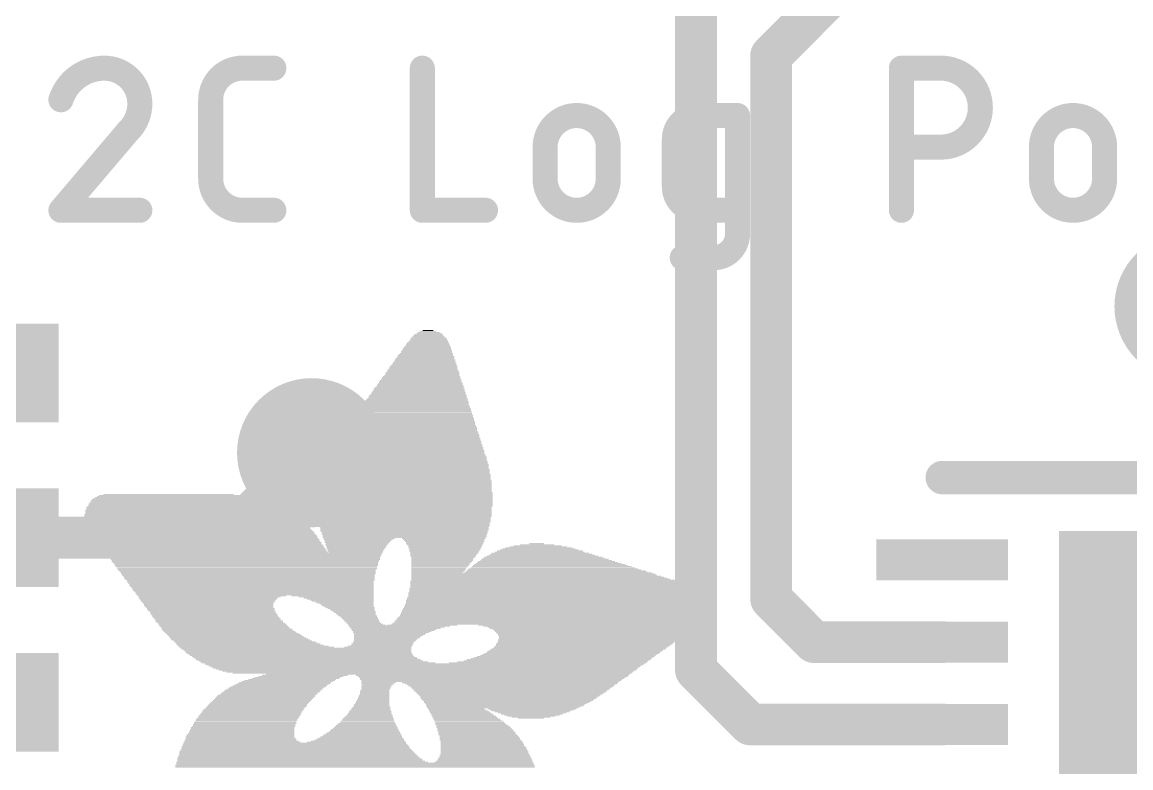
# Model space of a CAD drawing. Extents: x -3.4 to 28.1, y -0.1 to 17.9.
# Drawn here: x 5.61 to 12.35, y 7.99 to 12.52 of the extents above; entities that cross this region are included whole.
import ezdxf

# ---------------------------------------------------------------- set-up
doc = ezdxf.new("R2010")
doc.units = 0
for name, color, linetype in [('1', 12, 'CONTINUOUS'), ('18', 110, 'CONTINUOUS'), ('21', 40, 'CONTINUOUS')]:
    doc.layers.add(name, color=color, linetype=linetype)

# ---------------------------------------------------------------- blocks, each defined once
blk = doc.blocks.new('RECT')
blk.add_solid([(-0.5, -0.5), (0.5, -0.5), (-0.5, 0.5), (0.5, 0.5)])
blk = doc.blocks.new('ROUNDV')
at = {"const_width": 0.5}
blk.add_lwpolyline([(0, -0.25, 1), (0, 0.25, 1), (0, -0.25)], format="xyb", dxfattribs=at)

msp = doc.modelspace()

# ---------------------------------------------------------------- linework, layer by layer
at = {"layer": '1', "const_width": 0.254}
for points in [[(10.16, 12.319), (11.43, 13.589)], [(9.7028, 8.5852), (9.7028, 13.0048)], [(10.16, 9.017), (10.16, 12.319)], [(6.85, 9.39), (7.366, 9.906)], [(5.054, 9.39), (6.85, 9.39)], [(10.422, 8.755), (10.16, 9.017)], [(11.2, 8.755), (10.422, 8.755)], [(10.033, 8.255), (9.7028, 8.5852)], [(11.2, 8.255), (10.033, 8.255)]]:
    msp.add_lwpolyline(points, dxfattribs=at)
at = {"layer": '1', "const_width": 0.127}
for points in [[(10.2235, 12.319, 1), (10.0965, 12.319)], [(10.1151, 12.3639, 1), (10.2049, 12.2741)], [(7.4109, 9.8611, 1), (7.3211, 9.9509)], [(6.85, 9.3265, 1), (6.85, 9.4535)], [(6.8051, 9.4349, 1), (6.8949, 9.3451)], [(10.2049, 9.0619, 1), (10.1151, 8.9721)], [(10.0965, 9.017, 1), (10.2235, 9.017)], [(10.422, 8.8185, 1), (10.422, 8.6915)], [(10.3771, 8.7101, 1), (10.4669, 8.7999)], [(11.2, 8.6915, 1), (11.2, 8.8185)], [(9.7477, 8.6301, 1), (9.6579, 8.5403)], [(9.6393, 8.5852, 1), (9.7663, 8.5852)], [(10.033, 8.3185, 1), (10.033, 8.1915)], [(9.9881, 8.2101, 1), (10.0779, 8.2999)], [(11.2, 8.1915, 1), (11.2, 8.3185)]]:
    msp.add_lwpolyline(points, format="xyb", dxfattribs=at)
at = {"layer": '21'}
for points, const_width in [([(6.106, 12.2428, 0.3252), (5.8422, 12.0509)], 0.1524), ([(6.3219, 12.0269, 0.4142), (6.106, 12.2428)], 0.1524), ([(6.106, 12.2809, 1), (6.106, 12.2047)], 0.0762), ([(6.106, 12.2047, 1), (6.106, 12.2809)], 0.0762), ([(6.9447, 12.2428, 0.4142), (6.7527, 12.0509)], 0.1524), ([(6.9447, 12.2809, 1), (6.9447, 12.2047)], 0.0762), ([(6.9447, 12.2047, 1), (6.9447, 12.2809)], 0.0762), ([(7.1366, 12.2047, 1), (7.1366, 12.2809)], 0.0762), ([(8.0774, 12.2428, 1), (8.0012, 12.2428)], 0.0762), ([(10.9899, 12.2428, 1), (10.9137, 12.2428)], 0.0762), ([(10.9518, 12.2809, 1), (10.9518, 12.2047)], 0.0762), ([(11.1917, 11.763, 1), (11.1917, 12.2428)], 0.1524), ([(11.1917, 12.2809, 1), (11.1917, 12.2047)], 0.0762), ([(11.1917, 12.2047, 1), (11.1917, 12.2809)], 0.0762), ([(5.8059, 12.0626, 1), (5.8784, 12.0391)], 0.0762), ([(6.25, 11.859, 0.2053), (6.3219, 12.0269)], 0.1524), ([(6.36, 12.0269, 1), (6.2838, 12.0269)], 0.0762), ([(6.2838, 12.0269, 1), (6.36, 12.0269)], 0.0762), ([(6.7908, 12.0509, 1), (6.7146, 12.0509)], 0.0762), ([(6.7146, 12.0509, 1), (6.7908, 12.0509)], 0.0762), ([(9.1695, 11.763, 1), (8.7857, 11.763)], 0.1524), ([(9.7154, 11.9549, 0.4142), (9.5714, 11.811)], 0.1524), ([(9.7154, 11.993, 1), (9.7154, 11.9168)], 0.0762), ([(9.7154, 11.9168, 1), (9.7154, 11.993)], 0.0762), ([(9.9934, 11.9549, 1), (9.9172, 11.9549)], 0.0762), ([(9.9553, 11.9168, 1), (9.9553, 11.993)], 0.0762), ([(12.1871, 11.763, 1), (11.8032, 11.763)], 0.1524), ([(6.279, 11.8343, 1), (6.2209, 11.8837)], 0.0762), ([(6.2237, 11.8866, 1), (6.2763, 11.8314)], 0.0762), ([(9.6095, 11.811, 1), (9.5333, 11.811)], 0.0762), ([(8.8238, 11.763, 1), (8.7476, 11.763)], 0.0762), ([(8.7476, 11.763, 1), (8.8238, 11.763)], 0.0762), ([(9.1314, 11.763, 1), (9.2076, 11.763)], 0.0762), ([(9.2077, 11.763, 1), (9.1315, 11.763)], 0.0762), ([(9.5333, 11.811, 1), (9.6095, 11.811)], 0.0762), ([(10.9518, 11.8011, 1), (10.9518, 11.7249)], 0.0762), ([(11.1917, 11.8011, 1), (11.1917, 11.7249)], 0.0762), ([(11.1917, 11.7249, 1), (11.1917, 11.8011)], 0.0762), ([(11.8413, 11.763, 1), (11.7651, 11.763)], 0.0762), ([(11.7651, 11.763, 1), (11.8413, 11.763)], 0.0762), ([(12.2252, 11.763, 1), (12.149, 11.763)], 0.0762), ([(12.149, 11.763, 1), (12.2252, 11.763)], 0.0762), ([(6.7527, 11.5711, 0.4142), (6.9447, 11.3792)], 0.1524), ([(6.7908, 11.5711, 1), (6.7146, 11.5711)], 0.0762), ([(6.7146, 11.5711, 1), (6.7908, 11.5711)], 0.0762), ([(8.7857, 11.5711, 1), (9.1696, 11.5711)], 0.1524), ([(8.8238, 11.5711, 1), (8.7476, 11.5711)], 0.0762), ([(8.7476, 11.5711, 1), (8.8238, 11.5711)], 0.0762), ([(9.2077, 11.5711, 1), (9.1315, 11.5711)], 0.0762), ([(9.1315, 11.5711, 1), (9.2077, 11.5711)], 0.0762), ([(9.5714, 11.5231, 0.4142), (9.7154, 11.3792)], 0.1524), ([(9.6095, 11.5231, 1), (9.5333, 11.5231)], 0.0762), ([(11.8032, 11.5711, 1), (12.1871, 11.5711)], 0.1524), ([(11.8413, 11.5711, 1), (11.7651, 11.5711)], 0.0762), ([(11.7651, 11.5711, 1), (11.8413, 11.5711)], 0.0762), ([(12.2252, 11.5711, 1), (12.149, 11.5711)], 0.0762), ([(12.149, 11.5711, 1), (12.2252, 11.5711)], 0.0762), ([(9.5333, 11.5231, 1), (9.6095, 11.5231)], 0.0762), ([(5.8131, 11.4039, 1), (5.8712, 11.3545)], 0.0762), ([(5.8422, 11.4173, 1), (5.8422, 11.3411)], 0.0762), ([(6.3219, 11.3411, 1), (6.3219, 11.4173)], 0.0762), ([(6.9447, 11.4173, 1), (6.9447, 11.3411)], 0.0762), ([(6.9447, 11.3411, 1), (6.9447, 11.4173)], 0.0762), ([(7.1366, 11.3411, 1), (7.1366, 11.4173)], 0.0762), ([(8.0393, 11.4173, 1), (8.0393, 11.3411)], 0.0762), ([(8.0012, 11.3792, 1), (8.0774, 11.3792)], 0.0762), ([(8.4231, 11.3411, 1), (8.4231, 11.4173)], 0.0762), ([(9.7154, 11.4173, 1), (9.7154, 11.3411)], 0.0762), ([(9.7154, 11.3411, 1), (9.7154, 11.4173)], 0.0762), ([(9.9553, 11.3411, 1), (9.9553, 11.4173)], 0.0762), ([(10.9137, 11.3792, 1), (10.9899, 11.3792)], 0.0762), ([(9.8113, 11.0913, 0.4142), (9.9553, 11.2353)], 0.1524), ([(9.9934, 11.2353, 1), (9.9172, 11.2353)], 0.0762), ([(9.9172, 11.2353, 1), (9.9934, 11.2353)], 0.0762), ([(9.6194, 11.1294, 1), (9.6194, 11.0532)], 0.0762), ([(9.8113, 11.1294, 1), (9.8113, 11.0532)], 0.0762), ([(9.8113, 11.0532, 1), (9.8113, 11.1294)], 0.0762), ([(11.2, 9.8058, 1), (11.2, 9.7042)], 0.1016)]:
    msp.add_lwpolyline(points, format="xyb", dxfattribs=dict(at, const_width=const_width))
for points, const_width in [([(6.9447, 12.2428), (7.1366, 12.2428)], 0.1524), ([(8.0393, 12.2428), (8.0393, 11.3792)], 0.1524), ([(10.9518, 11.3792), (10.9518, 12.2428)], 0.1524), ([(10.9518, 12.2428), (11.1917, 12.2428)], 0.1524), ([(6.7527, 11.5711), (6.7527, 12.0509)], 0.1524), ([(9.7154, 11.9549), (9.9553, 11.9549)], 0.1524), ([(9.9553, 11.9549), (9.9553, 11.2353)], 0.1524), ([(6.25, 11.859), (5.8422, 11.3792)], 0.1524), ([(9.5714, 11.5231), (9.5714, 11.811)], 0.1524), ([(8.7857, 11.5711), (8.7857, 11.763)], 0.1524), ([(9.1696, 11.763), (9.1696, 11.5711)], 0.1524), ([(11.1917, 11.763), (10.9518, 11.763)], 0.1524), ([(11.8032, 11.5711), (11.8032, 11.763)], 0.1524), ([(12.1871, 11.763), (12.1871, 11.5711)], 0.1524), ([(5.8422, 11.3792), (6.3219, 11.3792)], 0.1524), ([(7.1366, 11.3792), (6.9447, 11.3792)], 0.1524), ([(8.0393, 11.3792), (8.4231, 11.3792)], 0.1524), ([(9.9553, 11.3792), (9.7154, 11.3792)], 0.1524), ([(9.8113, 11.0913), (9.6194, 11.0913)], 0.1524), ([(11.2, 9.755), (14.2, 9.755)], 0.2032)]:
    msp.add_lwpolyline(points, dxfattribs=dict(at, const_width=const_width))

# ---------------------------------------------------------------- block references
at = {"layer": '1', "xscale": 1.55, "yscale": 0.6}
for p in [(5.054, 10.39), (5.054, 9.39), (5.054, 8.39)]:
    msp.add_blockref('RECT', p, dxfattribs=at)
at = {"layer": '1', "rotation": 90}
for p, xscale, yscale in [((11.2, 9.255), 0.25, 0.8), ((12.7, 8.255), 2.35, 1.58), ((11.2, 8.755), 0.25, 0.8), ((11.2, 8.255), 0.25, 0.8)]:
    msp.add_blockref('RECT', p, dxfattribs=dict(at, xscale=xscale, yscale=yscale))
at = {"layer": '18', "xscale": 0.9064, "yscale": 0.9064}
for p in [(12.7, 10.795), (12.7, 10.795), (7.366, 9.906), (7.366, 9.906)]:
    msp.add_blockref('ROUNDV', p, dxfattribs=at)
at = {"layer": '21'}
for p, xscale, yscale in [((8.074, 10.649), 0.0635, 0.0063), ((8.074, 10.5791), 0.2413, 0.0064), ((8.0772, 10.5854), 0.235, 0.0063), ((8.0772, 10.5982), 0.2222, 0.0063), ((8.0772, 10.5918), 0.2222, 0.0064), ((8.0772, 10.6045), 0.2096, 0.0064), ((8.0772, 10.6109), 0.1968, 0.0063), ((8.0772, 10.6172), 0.1842, 0.0064), ((8.0772, 10.6235), 0.1714, 0.0063), ((8.0804, 10.6299), 0.1524, 0.0064), ((8.0772, 10.6363), 0.1334, 0.0063), ((8.074, 10.6426), 0.1016, 0.0064), ((8.0645, 10.522), 0.3112, 0.0063), ((8.0645, 10.5156), 0.3112, 0.0064), ((8.0677, 10.5283), 0.3048, 0.0064), ((8.0677, 10.541), 0.2921, 0.0064), ((8.0677, 10.5347), 0.2921, 0.0063), ((8.0709, 10.5473), 0.2857, 0.0063), ((8.0709, 10.5537), 0.2731, 0.0064), ((8.074, 10.5601), 0.2667, 0.0063), ((8.0709, 10.5664), 0.2603, 0.0064), ((8.074, 10.5728), 0.254, 0.0063), ((8.0518, 10.4521), 0.3874, 0.0064), ((8.0518, 10.4458), 0.3874, 0.0063), ((8.0518, 10.4585), 0.3746, 0.0063), ((8.0549, 10.4711), 0.3683, 0.0063), ((8.0549, 10.4648), 0.3683, 0.0064), ((8.055, 10.4775), 0.3556, 0.0064), ((8.0582, 10.4839), 0.3493, 0.0063), ((8.0582, 10.4966), 0.3365, 0.0063), ((8.0614, 10.4902), 0.3429, 0.0064), ((8.0613, 10.5029), 0.3302, 0.0064), ((8.0645, 10.5092), 0.3238, 0.0063), ((8.0391, 10.3886), 0.4508, 0.0064), ((8.0391, 10.3823), 0.4508, 0.0063), ((8.0423, 10.3949), 0.4445, 0.0063), ((8.0423, 10.4077), 0.4318, 0.0063), ((8.0423, 10.4013), 0.4318, 0.0064), ((8.0423, 10.414), 0.4191, 0.0064), ((8.0455, 10.4267), 0.4127, 0.0064), ((8.0455, 10.4204), 0.4127, 0.0063), ((8.0486, 10.433), 0.4064, 0.0063), ((8.0487, 10.4394), 0.3937, 0.0064), ((8.0264, 10.3124), 0.527, 0.0064), ((8.0233, 10.3187), 0.5207, 0.0063), ((8.0264, 10.3251), 0.5144, 0.0064), ((8.0264, 10.3378), 0.5016, 0.0064), ((8.0296, 10.3315), 0.508, 0.0063), ((8.0296, 10.3442), 0.4953, 0.0063), ((8.0328, 10.3505), 0.4889, 0.0064), ((8.0328, 10.3632), 0.4763, 0.0064), ((8.0328, 10.3568), 0.4763, 0.0063), ((8.0359, 10.3696), 0.4699, 0.0063), ((8.0359, 10.3759), 0.4572, 0.0064), ((8.0106, 10.2489), 0.5969, 0.0064), ((8.0106, 10.2426), 0.5969, 0.0063), ((8.0137, 10.2553), 0.5906, 0.0063), ((8.0137, 10.2616), 0.5778, 0.0064), ((8.0168, 10.2743), 0.5715, 0.0064), ((8.0168, 10.268), 0.5715, 0.0063), ((8.0169, 10.2806), 0.5588, 0.0063), ((8.0201, 10.2934), 0.5525, 0.0063), ((8.0201, 10.287), 0.5525, 0.0064), ((8.0201, 10.2997), 0.5397, 0.0064), ((8.0232, 10.3061), 0.5334, 0.0063), ((7.9947, 10.1791), 0.6667, 0.0063), ((7.9978, 10.1854), 0.6604, 0.0064), ((8.001, 10.1918), 0.654, 0.0063), ((8.001, 10.2045), 0.6414, 0.0063), ((8.001, 10.1981), 0.6414, 0.0064), ((8.0042, 10.2108), 0.635, 0.0064), ((8.0042, 10.2235), 0.6223, 0.0064), ((8.0074, 10.2172), 0.6287, 0.0063), ((8.0074, 10.2299), 0.6159, 0.0063), ((8.0105, 10.2362), 0.6096, 0.0064), ((7.9851, 10.1156), 0.7366, 0.0063), ((7.9851, 10.1092), 0.7366, 0.0064), ((7.9851, 10.1219), 0.7239, 0.0064), ((7.9883, 10.1283), 0.7176, 0.0063), ((7.9883, 10.141), 0.7048, 0.0063), ((7.9915, 10.1346), 0.7112, 0.0064), ((7.9915, 10.1473), 0.6985, 0.0064), ((7.9915, 10.16), 0.6858, 0.0064), ((7.9947, 10.1537), 0.6921, 0.0063), ((7.9947, 10.1664), 0.6795, 0.0063), ((7.9979, 10.1727), 0.6731, 0.0064), ((7.9693, 10.0457), 0.8065, 0.0064), ((7.9693, 10.0394), 0.8065, 0.0063), ((7.9725, 10.0521), 0.8001, 0.0063), ((7.9756, 10.0584), 0.7938, 0.0064), ((7.9756, 10.0711), 0.781, 0.0064), ((7.9756, 10.0648), 0.781, 0.0063), ((7.9756, 10.0775), 0.7684, 0.0063), ((7.9788, 10.0902), 0.762, 0.0063), ((7.9788, 10.0838), 0.762, 0.0064), ((7.982, 10.0965), 0.7557, 0.0064), ((7.982, 10.1029), 0.7429, 0.0063), ((7.9598, 9.9759), 0.8763, 0.0063), ((7.9597, 9.9886), 0.8636, 0.0063), ((7.9597, 9.9822), 0.8636, 0.0064), ((7.9629, 9.9949), 0.8572, 0.0064), ((7.9598, 10.0013), 0.8509, 0.0063), ((7.9629, 10.0076), 0.8446, 0.0064), ((7.9629, 10.0203), 0.8318, 0.0064), ((7.9661, 10.014), 0.8382, 0.0063), ((7.9661, 10.0267), 0.8255, 0.0063), ((7.9693, 10.033), 0.8191, 0.0064), ((7.9502, 9.9123), 0.9334, 0.0063), ((7.9502, 9.906), 0.9334, 0.0064), ((7.9502, 9.9251), 0.9208, 0.0063), ((7.9534, 9.9187), 0.9271, 0.0064), ((7.9534, 9.9378), 0.9144, 0.0063), ((7.9534, 9.9314), 0.9144, 0.0064), ((7.9534, 9.9505), 0.9017, 0.0063), ((7.9534, 9.9441), 0.9017, 0.0064), ((7.9566, 9.9568), 0.8953, 0.0064), ((7.9566, 9.9695), 0.8827, 0.0064), ((7.9566, 9.9632), 0.8827, 0.0063), ((7.9439, 9.8425), 0.9843, 0.0064), ((7.9439, 9.8616), 0.9715, 0.0063), ((7.947, 9.8552), 0.9779, 0.0064), ((7.947, 9.8489), 0.9779, 0.0063), ((7.947, 9.8742), 0.9652, 0.0063), ((7.947, 9.8679), 0.9652, 0.0064), ((7.947, 9.887), 0.9525, 0.0063), ((7.9502, 9.8806), 0.9588, 0.0064), ((7.947, 9.8997), 0.9398, 0.0063), ((7.9502, 9.8933), 0.9462, 0.0064), ((7.9407, 9.7727), 1.0287, 0.0063), ((7.9407, 9.7917), 1.016, 0.0064), ((7.9407, 9.7854), 1.016, 0.0063), ((7.9407, 9.779), 1.016, 0.0064), ((7.9407, 9.8108), 1.0033, 0.0063), ((7.9439, 9.8044), 1.0097, 0.0064), ((7.9439, 9.798), 1.0097, 0.0063), ((7.9439, 9.8298), 0.9969, 0.0064), ((7.9439, 9.8235), 0.9969, 0.0063), ((7.9439, 9.8171), 0.9969, 0.0064), ((7.947, 9.8361), 0.9906, 0.0063), ((7.9375, 9.7282), 1.0478, 0.0064), ((7.9375, 9.7218), 1.0478, 0.0063), ((7.9375, 9.7155), 1.0478, 0.0064), ((7.9375, 9.7092), 1.0478, 0.0063), ((7.9375, 9.7028), 1.0478, 0.0064), ((7.9375, 9.7536), 1.035, 0.0064), ((7.9375, 9.7473), 1.035, 0.0063), ((7.9375, 9.7409), 1.035, 0.0064), ((7.9407, 9.7346), 1.0414, 0.0063), ((7.9407, 9.7663), 1.0287, 0.0064), ((7.9407, 9.7599), 1.0287, 0.0063), ((6.5247, 9.6393), 0.9271, 0.0064), ((6.512, 9.6456), 0.8763, 0.0063), ((6.4961, 9.652), 0.7937, 0.0064), ((7.9343, 9.6647), 1.0668, 0.0064), ((7.9343, 9.6584), 1.0668, 0.0063), ((7.9343, 9.652), 1.0668, 0.0064), ((7.9343, 9.6456), 1.0668, 0.0063), ((7.9343, 9.6393), 1.0668, 0.0064), ((7.9344, 9.6965), 1.0541, 0.0063), ((7.9344, 9.6901), 1.0541, 0.0064), ((7.9344, 9.6837), 1.0541, 0.0063), ((7.9344, 9.6774), 1.0541, 0.0064), ((7.9344, 9.6711), 1.0541, 0.0063), ((6.5913, 9.5758), 1.1874, 0.0064), ((6.5977, 9.5694), 1.2001, 0.0063), ((6.5881, 9.5822), 1.1684, 0.0063), ((6.5755, 9.5949), 1.1303, 0.0063), ((6.585, 9.5885), 1.1493, 0.0064), ((6.5723, 9.6012), 1.1113, 0.0064), ((6.5564, 9.6139), 1.0668, 0.0064), ((6.5659, 9.6075), 1.0858, 0.0063), ((6.55, 9.6203), 1.0414, 0.0063), ((6.5405, 9.6266), 1.0096, 0.0064), ((6.5342, 9.633), 0.9715, 0.0063), ((7.9343, 9.633), 1.0668, 0.0063), ((7.9343, 9.6266), 1.0668, 0.0064), ((7.9343, 9.6203), 1.0668, 0.0063), ((7.9343, 9.6139), 1.0668, 0.0064), ((7.9343, 9.6075), 1.0668, 0.0063), ((7.9343, 9.6012), 1.0668, 0.0064), ((7.9343, 9.5949), 1.0668, 0.0063), ((7.9343, 9.5885), 1.0668, 0.0064), ((7.9343, 9.5822), 1.0668, 0.0063), ((7.9312, 9.5758), 1.0605, 0.0064), ((7.9312, 9.5694), 1.0605, 0.0063), ((6.6231, 9.5313), 1.2763, 0.0063), ((6.6294, 9.525), 1.289, 0.0064), ((6.6326, 9.5187), 1.2954, 0.0063), ((6.6358, 9.5123), 1.3017, 0.0064), ((6.6421, 9.506), 1.3144, 0.0063), ((6.6072, 9.5568), 1.2319, 0.0063), ((6.6135, 9.5504), 1.2446, 0.0064), ((6.6167, 9.5441), 1.251, 0.0063), ((6.6231, 9.5377), 1.2637, 0.0064), ((6.604, 9.5631), 1.2128, 0.0064), ((7.9312, 9.5631), 1.0605, 0.0064), ((7.9312, 9.5568), 1.0605, 0.0063), ((7.9312, 9.5504), 1.0605, 0.0064), ((7.9312, 9.5441), 1.0605, 0.0063), ((7.9312, 9.5377), 1.0605, 0.0064), ((7.9312, 9.5313), 1.0605, 0.0063), ((7.9312, 9.525), 1.0605, 0.0064), ((7.9312, 9.5187), 1.0605, 0.0063), ((7.928, 9.5123), 1.0541, 0.0064), ((7.9312, 9.506), 1.0477, 0.0063), ((6.6485, 9.4996), 1.3145, 0.0064), ((6.6516, 9.4932), 1.3208, 0.0063), ((6.6548, 9.4869), 1.3272, 0.0064), ((6.658, 9.4806), 1.3335, 0.0063), ((6.6675, 9.4679), 1.3398, 0.0063), ((6.6644, 9.4742), 1.3335, 0.0064), ((6.6739, 9.4615), 1.3399, 0.0064), ((6.677, 9.4551), 1.3462, 0.0063), ((6.6834, 9.4488), 1.3462, 0.0064), ((6.6866, 9.4425), 1.3525, 0.0063), ((6.6929, 9.4361), 1.3526, 0.0064), ((7.9312, 9.4996), 1.0477, 0.0064), ((7.9312, 9.4932), 1.0477, 0.0063), ((7.9312, 9.4869), 1.0477, 0.0064), ((7.928, 9.4806), 1.0414, 0.0063), ((7.9312, 9.4742), 1.0351, 0.0064), ((7.9312, 9.4679), 1.0351, 0.0063), ((7.9312, 9.4615), 1.0351, 0.0064), ((7.928, 9.4551), 1.0287, 0.0063), ((7.9312, 9.4488), 1.0223, 0.0064), ((7.9312, 9.4425), 1.0223, 0.0063), ((7.9312, 9.4361), 1.0223, 0.0064), ((6.6961, 9.4298), 1.3589, 0.0063), ((6.7025, 9.4234), 1.3589, 0.0064), ((6.7056, 9.417), 1.3526, 0.0063), ((6.712, 9.4107), 1.3525, 0.0064), ((6.7152, 9.4044), 1.3589, 0.0063), ((6.7214, 9.398), 1.3589, 0.0064), ((6.7279, 9.3853), 1.3589, 0.0064), ((6.7247, 9.3917), 1.3525, 0.0063), ((6.7342, 9.3789), 1.3589, 0.0063), ((6.7374, 9.3726), 1.3525, 0.0064), ((6.7437, 9.3663), 1.3526, 0.0063), ((7.928, 9.4298), 1.016, 0.0063), ((7.9312, 9.4234), 1.0097, 0.0064), ((7.9312, 9.417), 1.0097, 0.0063), ((7.928, 9.4107), 1.0033, 0.0064), ((7.9312, 9.4044), 0.9969, 0.0063), ((7.9312, 9.398), 0.9969, 0.0064), ((7.928, 9.3917), 0.9906, 0.0063), ((7.6549, 9.3853), 0.4318, 0.0064), ((7.6486, 9.3789), 0.4191, 0.0063), ((7.6486, 9.3726), 0.4064, 0.0064), ((7.6454, 9.3663), 0.4, 0.0063), ((8.1693, 9.3853), 0.508, 0.0064), ((8.1692, 9.3789), 0.4953, 0.0063), ((8.1724, 9.3726), 0.4889, 0.0064), ((8.1756, 9.3663), 0.4826, 0.0063), ((6.7469, 9.3599), 1.3589, 0.0064), ((6.75, 9.3536), 1.3525, 0.0063), ((6.7595, 9.3408), 1.3589, 0.0063), ((6.7564, 9.3472), 1.3526, 0.0064), ((6.7628, 9.3345), 1.3525, 0.0064), ((6.7691, 9.3282), 1.3526, 0.0063), ((6.7755, 9.3218), 1.3525, 0.0064), ((6.7755, 9.3155), 1.3525, 0.0063), ((6.7818, 9.3091), 1.3526, 0.0064), ((6.7881, 9.3027), 1.3525, 0.0063), ((7.6423, 9.3599), 0.3937, 0.0064), ((7.6422, 9.3536), 0.381, 0.0063), ((7.6391, 9.3472), 0.3747, 0.0064), ((7.6359, 9.3408), 0.3683, 0.0063), ((7.6391, 9.3345), 0.3619, 0.0064), ((7.6359, 9.3282), 0.3556, 0.0063), ((7.6327, 9.3218), 0.3492, 0.0064), ((7.6327, 9.3091), 0.3366, 0.0064), ((7.6359, 9.3155), 0.3429, 0.0063), ((7.6359, 9.3027), 0.3302, 0.0063), ((8.1757, 9.3599), 0.4699, 0.0064), ((8.1757, 9.3536), 0.4699, 0.0063), ((8.1756, 9.3472), 0.4572, 0.0064), ((8.1788, 9.3408), 0.4508, 0.0063), ((8.1757, 9.3345), 0.4445, 0.0064), ((8.1757, 9.3282), 0.4445, 0.0063), ((8.1724, 9.3091), 0.4255, 0.0064), ((8.1756, 9.3218), 0.4318, 0.0064), ((8.1756, 9.3155), 0.4318, 0.0063), ((8.1724, 9.3027), 0.4127, 0.0063), ((8.7535, 9.3027), 0.5461, 0.0063), ((8.7535, 9.3091), 0.5207, 0.0064), ((8.7503, 9.3155), 0.4762, 0.0063), ((8.7471, 9.3218), 0.4445, 0.0064), ((8.7471, 9.3282), 0.4064, 0.0063), ((8.7439, 9.3345), 0.3493, 0.0064), ((8.7408, 9.3408), 0.2921, 0.0063), ((8.7376, 9.3472), 0.2096, 0.0064), ((8.7345, 9.3536), 0.0889, 0.0063), ((6.9564, 9.2964), 1.6764, 0.0064), ((6.9564, 9.2901), 1.6764, 0.0063), ((6.9565, 9.2837), 1.6637, 0.0064), ((6.9596, 9.2774), 1.6574, 0.0063), ((6.9596, 9.271), 1.6446, 0.0064), ((6.9596, 9.2646), 1.6446, 0.0063), ((6.9628, 9.2583), 1.6383, 0.0064), ((6.9628, 9.252), 1.6256, 0.0063), ((6.9628, 9.2456), 1.6256, 0.0064), ((6.9628, 9.2393), 1.6129, 0.0063), ((6.966, 9.2329), 1.6065, 0.0064), ((8.1724, 9.2964), 0.4127, 0.0064), ((8.1693, 9.2901), 0.4064, 0.0063), ((8.1661, 9.2837), 0.4, 0.0064), ((8.1661, 9.2774), 0.4, 0.0063), ((8.1661, 9.271), 0.3874, 0.0064), ((8.1629, 9.2646), 0.381, 0.0063), ((8.1566, 9.2456), 0.3683, 0.0064), ((8.1534, 9.2393), 0.362, 0.0063), ((8.1502, 9.2329), 0.3556, 0.0064), ((8.1598, 9.2583), 0.3747, 0.0064), ((8.1598, 9.252), 0.3747, 0.0063), ((8.8075, 9.2329), 0.8827, 0.0064), ((8.8011, 9.2393), 0.8572, 0.0063), ((8.7948, 9.2456), 0.8319, 0.0064), ((8.7916, 9.252), 0.8001, 0.0063), ((8.7852, 9.2583), 0.7747, 0.0064), ((8.7789, 9.2646), 0.7366, 0.0063), ((8.7757, 9.271), 0.7176, 0.0064), ((8.7694, 9.2774), 0.6795, 0.0063), ((8.7661, 9.2837), 0.6477, 0.0064), ((8.763, 9.2901), 0.616, 0.0063), ((8.7567, 9.2964), 0.5905, 0.0064), ((6.9691, 9.2265), 1.6002, 0.0063), ((6.9691, 9.2202), 1.6002, 0.0064), ((6.9691, 9.2139), 1.5875, 0.0063), ((6.9723, 9.2075), 1.5812, 0.0064), ((6.9755, 9.2012), 1.5748, 0.0063), ((6.9723, 9.1948), 1.5684, 0.0064), ((6.9755, 9.1884), 1.5621, 0.0063), ((6.9787, 9.1821), 1.5557, 0.0064), ((6.9818, 9.1758), 1.5494, 0.0063), ((6.9818, 9.1694), 1.5494, 0.0064), ((6.9819, 9.1631), 1.5367, 0.0063), ((8.1343, 9.1884), 0.3239, 0.0063), ((8.1311, 9.1821), 0.3175, 0.0064), ((8.1502, 9.2265), 0.3556, 0.0063), ((8.1407, 9.2075), 0.3366, 0.0064), ((8.1375, 9.2012), 0.3302, 0.0063), ((8.1375, 9.1948), 0.3302, 0.0064), ((8.128, 9.1758), 0.3112, 0.0063), ((8.7122, 9.1694), 1.4796, 0.0064), ((8.1471, 9.2202), 0.3493, 0.0064), ((8.1439, 9.2139), 0.3429, 0.0063), ((8.7186, 9.1631), 1.4923, 0.0063), ((8.8614, 9.1758), 1.143, 0.0063), ((8.8551, 9.1821), 1.1049, 0.0064), ((8.8519, 9.1884), 1.0858, 0.0063), ((8.8423, 9.1948), 1.0541, 0.0064), ((8.8361, 9.2012), 1.0287, 0.0063), ((8.8329, 9.2075), 0.9969, 0.0064), ((8.8265, 9.2139), 0.9716, 0.0063), ((8.817, 9.2202), 0.9398, 0.0064), ((8.8138, 9.2265), 0.9208, 0.0063), ((6.985, 9.1567), 1.5304, 0.0064), ((6.9882, 9.1504), 1.524, 0.0063), ((6.9882, 9.144), 1.524, 0.0064), ((6.9914, 9.1377), 1.5177, 0.0063), ((6.9946, 9.1313), 1.5113, 0.0064), ((6.9945, 9.125), 1.4986, 0.0063), ((6.9945, 9.1186), 1.4986, 0.0064), ((6.9977, 9.1123), 1.4922, 0.0063), ((7.0009, 9.1059), 1.4859, 0.0064), ((7.0009, 9.0996), 1.4859, 0.0063), ((8.7757, 9.125), 1.6192, 0.0063), ((8.7884, 9.1186), 1.6446, 0.0064), ((8.798, 9.1123), 1.6637, 0.0063), ((8.8075, 9.1059), 1.6827, 0.0064), ((8.8138, 9.0996), 1.6954, 0.0063), ((8.7313, 9.1567), 1.5177, 0.0064), ((8.7503, 9.144), 1.5558, 0.0064), ((8.7598, 9.1377), 1.5748, 0.0063), ((8.7725, 9.1313), 1.6002, 0.0064), ((8.7408, 9.1504), 1.5367, 0.0063), ((7.0041, 9.0932), 1.4795, 0.0064), ((7.0072, 9.0869), 1.4732, 0.0063), ((7.0104, 9.0805), 1.4668, 0.0064), ((7.0104, 9.0742), 1.4668, 0.0063), ((7.0136, 9.0678), 1.4605, 0.0064), ((7.0168, 9.0615), 1.4541, 0.0063), ((7.0199, 9.0551), 1.4478, 0.0064), ((7.0199, 9.0488), 1.4478, 0.0063), ((7.0231, 9.0424), 1.4414, 0.0064), ((6.7595, 9.0361), 0.9017, 0.0063), ((6.7469, 9.0297), 0.8636, 0.0064), ((7.493, 9.0361), 0.5016, 0.0063), ((7.5152, 9.0297), 0.4572, 0.0064), ((8.8456, 9.0551), 1.7843, 0.0064), ((8.8456, 9.0488), 1.7843, 0.0063), ((8.8519, 9.0361), 1.797, 0.0063), ((8.8519, 9.0297), 1.797, 0.0064), ((8.8488, 9.0424), 1.7907, 0.0064), ((8.836, 9.0742), 1.7526, 0.0063), ((8.8392, 9.0678), 1.759, 0.0064), ((8.8456, 9.0615), 1.7717, 0.0063), ((8.8297, 9.0805), 1.7399, 0.0064), ((8.8233, 9.0932), 1.7145, 0.0064), ((8.8297, 9.0869), 1.7272, 0.0063), ((6.7374, 9.0234), 0.8445, 0.0063), ((6.7374, 9.017), 0.8319, 0.0064), ((6.7374, 9.0107), 0.8191, 0.0063), ((6.7342, 9.0043), 0.8128, 0.0064), ((6.7374, 8.998), 0.8065, 0.0063), ((6.7374, 8.9916), 0.7937, 0.0064), ((6.7405, 8.9853), 0.7874, 0.0063), ((6.7405, 8.9789), 0.7874, 0.0064), ((6.7437, 8.9726), 0.781, 0.0063), ((6.7469, 8.9662), 0.7747, 0.0064), ((7.5311, 9.0234), 0.4254, 0.0063), ((7.5406, 9.017), 0.4064, 0.0064), ((7.5502, 9.0107), 0.3873, 0.0063), ((7.5565, 9.0043), 0.3746, 0.0064), ((7.566, 8.998), 0.3556, 0.0063), ((7.5724, 8.9916), 0.3429, 0.0064), ((7.5819, 8.9853), 0.3238, 0.0063), ((7.5851, 8.9789), 0.3175, 0.0064), ((7.5914, 8.9726), 0.3048, 0.0063), ((7.601, 8.9662), 0.2985, 0.0064), ((8.8456, 8.9726), 1.8351, 0.0063), ((8.8456, 8.9662), 1.8351, 0.0064), ((8.8487, 8.9853), 1.8288, 0.0063), ((8.8487, 8.9789), 1.8288, 0.0064), ((8.8519, 8.998), 1.8224, 0.0063), ((8.8519, 8.9916), 1.8224, 0.0064), ((8.8488, 9.0107), 1.8161, 0.0063), ((8.8488, 9.0043), 1.8161, 0.0064), ((8.8487, 9.0234), 1.8034, 0.0063), ((8.8519, 9.017), 1.8098, 0.0064), ((6.7533, 8.9599), 0.7747, 0.0063), ((6.7533, 8.9535), 0.7747, 0.0064), ((6.7564, 8.9472), 0.7684, 0.0063), ((6.7628, 8.9408), 0.7683, 0.0064), ((6.7659, 8.9345), 0.762, 0.0063), ((6.7691, 8.9281), 0.7684, 0.0064), ((6.7755, 8.9218), 0.7683, 0.0063), ((6.7786, 8.9154), 0.762, 0.0064), ((6.7818, 8.9091), 0.7684, 0.0063), ((6.7881, 8.9027), 0.7683, 0.0064), ((6.7945, 8.8963), 0.7684, 0.0063), ((7.6073, 8.9599), 0.2858, 0.0063), ((7.6137, 8.9535), 0.2731, 0.0064), ((7.6169, 8.9472), 0.2667, 0.0063), ((7.6264, 8.9408), 0.2603, 0.0064), ((7.6295, 8.9345), 0.254, 0.0063), ((7.6359, 8.9281), 0.2413, 0.0064), ((7.6391, 8.9218), 0.2349, 0.0063), ((7.6454, 8.9154), 0.235, 0.0064), ((7.6518, 8.9091), 0.2223, 0.0063), ((7.6581, 8.9027), 0.2222, 0.0064), ((7.6613, 8.8963), 0.2159, 0.0063), ((8.8138, 8.8963), 1.8606, 0.0063), ((8.8201, 8.9027), 1.8605, 0.0064), ((8.8233, 8.9091), 1.8542, 0.0063), ((8.8297, 8.9218), 1.8542, 0.0063), ((8.8297, 8.9154), 1.8542, 0.0064), ((8.836, 8.9345), 1.8542, 0.0063), ((8.836, 8.9281), 1.8542, 0.0064), ((8.8392, 8.9472), 1.8478, 0.0063), ((8.8392, 8.9408), 1.8478, 0.0064), ((8.8423, 8.9599), 1.8415, 0.0063), ((8.8423, 8.9535), 1.8415, 0.0064), ((6.7977, 8.89), 0.762, 0.0064), ((6.8041, 8.8837), 0.7747, 0.0063), ((6.8072, 8.8773), 0.7684, 0.0064), ((6.8168, 8.871), 0.7747, 0.0063), ((6.8262, 8.8582), 0.7811, 0.0063), ((6.8231, 8.8646), 0.7747, 0.0064), ((6.8326, 8.8519), 0.781, 0.0064), ((6.839, 8.8456), 0.7811, 0.0063), ((6.8453, 8.8392), 0.781, 0.0064), ((6.8517, 8.8329), 0.7937, 0.0063), ((6.858, 8.8265), 0.7938, 0.0064), ((7.6677, 8.89), 0.2159, 0.0064), ((7.6708, 8.8837), 0.2096, 0.0063), ((7.6772, 8.8773), 0.2095, 0.0064), ((7.6835, 8.871), 0.2096, 0.0063), ((7.6931, 8.8646), 0.2159, 0.0064), ((7.7057, 8.8582), 0.2286, 0.0063), ((7.8994, 8.8519), 0.616, 0.0064), ((7.8867, 8.8456), 0.5778, 0.0063), ((7.8772, 8.8392), 0.5461, 0.0064), ((7.8677, 8.8329), 0.5143, 0.0063), ((7.8613, 8.8265), 0.5016, 0.0064), ((8.0391, 8.8582), 0.4254, 0.0063), ((8.7852, 8.8646), 1.8669, 0.0064), ((8.7916, 8.871), 1.8669, 0.0063), ((8.8042, 8.8837), 1.8669, 0.0063), ((8.8011, 8.8773), 1.8606, 0.0064), ((8.8138, 8.89), 1.8606, 0.0064), ((9.0456, 8.8582), 1.3335, 0.0063), ((9.0583, 8.8519), 1.2954, 0.0064), ((9.0647, 8.8456), 1.2573, 0.0063), ((9.0678, 8.8392), 1.2382, 0.0064), ((9.0742, 8.8329), 1.2129, 0.0063), ((9.071, 8.8265), 1.1938, 0.0064), ((6.8676, 8.8201), 0.8001, 0.0063), ((6.8739, 8.8138), 0.8001, 0.0064), ((6.8834, 8.8075), 0.8064, 0.0063), ((6.8929, 8.8011), 0.8128, 0.0064), ((6.8993, 8.7948), 0.8128, 0.0063), ((6.9088, 8.7884), 0.8192, 0.0064), ((6.9184, 8.782), 0.8255, 0.0063), ((6.9342, 8.7694), 0.8446, 0.0063), ((6.9279, 8.7757), 0.8319, 0.0064), ((6.9469, 8.763), 0.8446, 0.0064), ((7.8486, 8.8138), 0.4636, 0.0064), ((7.855, 8.8201), 0.4763, 0.0063), ((7.8422, 8.8075), 0.4381, 0.0063), ((7.8391, 8.8011), 0.4318, 0.0064), ((7.8328, 8.7948), 0.4191, 0.0063), ((7.8264, 8.7884), 0.4064, 0.0064), ((7.8232, 8.782), 0.4, 0.0063), ((7.8137, 8.7694), 0.381, 0.0063), ((7.8105, 8.763), 0.3746, 0.0064), ((7.8169, 8.7757), 0.3873, 0.0064), ((9.0709, 8.8201), 1.1811, 0.0063), ((9.071, 8.8138), 1.1684, 0.0064), ((9.0678, 8.8075), 1.1494, 0.0063), ((9.0678, 8.8011), 1.1366, 0.0064), ((9.0647, 8.7948), 1.1303, 0.0063), ((9.0456, 8.7694), 1.0922, 0.0063), ((9.0424, 8.763), 1.0858, 0.0064), ((9.0583, 8.782), 1.1049, 0.0063), ((9.0519, 8.7757), 1.0922, 0.0064), ((9.0615, 8.7884), 1.1113, 0.0064), ((6.9596, 8.7567), 0.8572, 0.0063), ((6.9691, 8.7503), 0.8636, 0.0064), ((6.9819, 8.7439), 0.8763, 0.0063), ((6.9945, 8.7376), 0.889, 0.0064), ((7.0136, 8.7313), 0.9144, 0.0063), ((7.0326, 8.7249), 0.9398, 0.0064), ((7.2708, 8.7186), 1.4033, 0.0063), ((7.2739, 8.7122), 1.397, 0.0064), ((7.2803, 8.7058), 1.3843, 0.0063), ((7.2835, 8.6995), 1.3779, 0.0064), ((7.2866, 8.6932), 1.3716, 0.0063), ((7.7692, 8.7249), 0.4064, 0.0064), ((7.782, 8.7313), 0.3937, 0.0063), ((7.7915, 8.7376), 0.3747, 0.0064), ((7.7978, 8.7439), 0.3746, 0.0063), ((7.8042, 8.7567), 0.3747, 0.0063), ((7.801, 8.7503), 0.3683, 0.0064), ((8.9566, 8.6932), 1.0541, 0.0063), ((8.9662, 8.6995), 1.0604, 0.0064), ((8.9757, 8.7058), 1.0541, 0.0063), ((8.9853, 8.7122), 1.0605, 0.0064), ((8.9947, 8.7186), 1.0541, 0.0063), ((9.0012, 8.7249), 1.0541, 0.0064), ((9.0107, 8.7313), 1.0605, 0.0063), ((9.017, 8.7376), 1.0604, 0.0064), ((9.0234, 8.7439), 1.0731, 0.0063), ((9.0297, 8.7503), 1.0732, 0.0064), ((9.0361, 8.7567), 1.0731, 0.0063), ((7.293, 8.6868), 1.3716, 0.0064), ((7.2994, 8.6805), 1.3589, 0.0063), ((7.3056, 8.6741), 1.3589, 0.0064), ((7.3152, 8.6677), 1.3526, 0.0063), ((7.3248, 8.6614), 1.3589, 0.0064), ((7.3342, 8.6551), 1.3525, 0.0063), ((7.347, 8.6487), 1.3653, 0.0064), ((7.3597, 8.6424), 1.3653, 0.0063), ((7.3819, 8.636), 1.3843, 0.0064), ((7.4073, 8.6296), 1.4224, 0.0063), ((8.8011, 8.6296), 1.2002, 0.0063), ((8.8297, 8.636), 1.1557, 0.0064), ((8.8519, 8.6424), 1.124, 0.0063), ((8.8678, 8.6487), 1.1176, 0.0064), ((8.8837, 8.6551), 1.0985, 0.0063), ((8.8963, 8.6614), 1.0859, 0.0064), ((8.9123, 8.6677), 1.0795, 0.0063), ((8.9249, 8.6741), 1.0668, 0.0064), ((8.9345, 8.6805), 1.0605, 0.0063), ((8.9472, 8.6868), 1.0605, 0.0064), ((8.0518, 8.6233), 2.6734, 0.0064), ((8.0518, 8.617), 2.6606, 0.0063), ((8.0549, 8.6106), 2.6289, 0.0064), ((8.0582, 8.6043), 2.6099, 0.0063), ((8.0582, 8.5979), 2.5845, 0.0064), ((8.0645, 8.5915), 2.559, 0.0063), ((8.0709, 8.5852), 2.5337, 0.0064), ((8.074, 8.5789), 2.5019, 0.0063), ((8.0836, 8.5725), 2.4701, 0.0064), ((8.0995, 8.5662), 2.4257, 0.0063), ((8.1947, 8.5598), 2.2098, 0.0064), ((7.1724, 8.49), 0.5715, 0.0063), ((7.1819, 8.4963), 0.5651, 0.0064), ((7.1946, 8.5027), 0.5651, 0.0063), ((7.2041, 8.509), 0.5588, 0.0064), ((7.22, 8.5153), 0.5525, 0.0063), ((7.2327, 8.5217), 0.5525, 0.0064), ((7.2485, 8.5281), 0.5334, 0.0063), ((7.2676, 8.5344), 0.5334, 0.0064), ((7.2803, 8.5408), 0.5207, 0.0063), ((7.3025, 8.5471), 0.5144, 0.0064), ((7.3248, 8.5534), 0.5207, 0.0063), ((8.4646, 8.5534), 1.6573, 0.0063), ((8.4678, 8.5471), 1.6383, 0.0064), ((8.4646, 8.5408), 1.6193, 0.0063), ((8.4582, 8.5281), 1.5938, 0.0063), ((8.4646, 8.5344), 1.6065, 0.0064), ((8.4582, 8.5217), 1.5812, 0.0064), ((7.7724, 8.509), 0.2096, 0.0064), ((7.7597, 8.49), 0.1842, 0.0063), ((8.4519, 8.5153), 1.5685, 0.0063), ((7.7661, 8.5027), 0.1969, 0.0063), ((7.7661, 8.4963), 0.1841, 0.0064), ((8.5725, 8.509), 1.3144, 0.0064), ((8.5789, 8.5027), 1.2891, 0.0063), ((8.5789, 8.4963), 1.2637, 0.0064), ((8.5789, 8.49), 1.2509, 0.0063), ((7.0898, 8.4265), 0.5969, 0.0063), ((7.093, 8.4328), 0.5905, 0.0064), ((7.1057, 8.4391), 0.5905, 0.0063), ((7.1088, 8.4455), 0.5842, 0.0064), ((7.1184, 8.4519), 0.5905, 0.0063), ((7.1279, 8.4582), 0.5842, 0.0064), ((7.1342, 8.4646), 0.5842, 0.0063), ((7.1438, 8.4709), 0.5779, 0.0064), ((7.1501, 8.4772), 0.5778, 0.0063), ((7.1628, 8.4836), 0.5778, 0.0064), ((7.747, 8.4328), 0.1842, 0.0064), ((7.747, 8.4265), 0.1842, 0.0063), ((7.7502, 8.4582), 0.1778, 0.0064), ((7.7502, 8.4519), 0.1778, 0.0063), ((7.7502, 8.4455), 0.1778, 0.0064), ((7.7502, 8.4391), 0.1778, 0.0063), ((7.7597, 8.4836), 0.1842, 0.0064), ((7.7565, 8.4772), 0.1778, 0.0063), ((7.7565, 8.4709), 0.1778, 0.0064), ((7.7534, 8.4646), 0.1715, 0.0063), ((8.5821, 8.4836), 1.2319, 0.0064), ((8.5789, 8.4772), 1.2129, 0.0063), ((8.5789, 8.4709), 1.2001, 0.0064), ((8.5789, 8.4646), 1.1875, 0.0063), ((8.5757, 8.4582), 1.1684, 0.0064), ((8.5756, 8.4519), 1.1557, 0.0063), ((8.5725, 8.4455), 1.1366, 0.0064), ((8.5725, 8.4391), 1.124, 0.0063), ((8.5694, 8.4328), 1.1049, 0.0064), ((8.5693, 8.4265), 1.0922, 0.0063), ((7.0231, 8.3566), 0.6032, 0.0064), ((7.0295, 8.3629), 0.6033, 0.0063), ((7.0358, 8.3693), 0.6032, 0.0064), ((7.039, 8.3757), 0.5969, 0.0063), ((7.0454, 8.382), 0.5969, 0.0064), ((7.0517, 8.3884), 0.5969, 0.0063), ((7.0581, 8.3947), 0.5969, 0.0064), ((7.0644, 8.401), 0.5969, 0.0063), ((7.0708, 8.4074), 0.5969, 0.0064), ((7.0771, 8.4138), 0.5969, 0.0063), ((7.0835, 8.4201), 0.5969, 0.0064), ((7.728, 8.3566), 0.2349, 0.0064), ((7.7311, 8.3629), 0.2286, 0.0063), ((7.7312, 8.3757), 0.2159, 0.0063), ((7.7312, 8.3693), 0.2159, 0.0064), ((7.7343, 8.382), 0.2096, 0.0064), ((7.7375, 8.3947), 0.2032, 0.0064), ((7.7375, 8.3884), 0.2032, 0.0063), ((7.7407, 8.4074), 0.1969, 0.0064), ((7.7407, 8.401), 0.1969, 0.0063), ((7.7439, 8.4201), 0.1905, 0.0064), ((7.7439, 8.4138), 0.1905, 0.0063), ((8.563, 8.4138), 1.0668, 0.0063), ((8.5662, 8.4201), 1.0731, 0.0064), ((8.5598, 8.4074), 1.0478, 0.0064), ((8.5598, 8.401), 1.035, 0.0063), ((8.5566, 8.3947), 1.016, 0.0064), ((8.5503, 8.3884), 1.0033, 0.0063), ((8.5471, 8.382), 0.9842, 0.0064), ((8.5439, 8.3757), 0.9652, 0.0063), ((8.5408, 8.3693), 0.9589, 0.0064), ((8.5344, 8.3629), 0.9334, 0.0063), ((8.5281, 8.3566), 0.9207, 0.0064), ((6.9787, 8.2931), 0.6159, 0.0064), ((6.985, 8.3058), 0.616, 0.0064), ((6.9818, 8.2995), 0.6096, 0.0063), ((6.9914, 8.3122), 0.6159, 0.0063), ((6.9945, 8.3185), 0.6096, 0.0064), ((7.0009, 8.3248), 0.6096, 0.0063), ((7.0072, 8.3376), 0.6096, 0.0063), ((7.0041, 8.3312), 0.6033, 0.0064), ((7.0136, 8.3439), 0.6096, 0.0064), ((7.0168, 8.3503), 0.6033, 0.0063), ((7.7121, 8.2931), 0.3048, 0.0064), ((7.7121, 8.2995), 0.2921, 0.0063), ((7.7153, 8.3058), 0.2857, 0.0064), ((7.7184, 8.3122), 0.2794, 0.0063), ((7.7185, 8.3185), 0.2667, 0.0064), ((7.7216, 8.3312), 0.2604, 0.0064), ((7.7216, 8.3248), 0.2604, 0.0063), ((7.7248, 8.3376), 0.254, 0.0063), ((7.7248, 8.3439), 0.2413, 0.0064), ((7.728, 8.3503), 0.2349, 0.0063), ((8.2454, 8.3503), 0.3429, 0.0063), ((8.2519, 8.3439), 0.3429, 0.0064), ((8.2582, 8.3376), 0.3556, 0.0063), ((8.2677, 8.3312), 0.362, 0.0064), ((8.2709, 8.3248), 0.3683, 0.0063), ((8.2804, 8.3185), 0.3746, 0.0064), ((8.2836, 8.3122), 0.381, 0.0063), ((8.2931, 8.3058), 0.3874, 0.0064), ((8.2963, 8.2995), 0.3937, 0.0063), ((8.3026, 8.2931), 0.3937, 0.0064), ((8.7058, 8.3503), 0.5397, 0.0063), ((8.7058, 8.3439), 0.5143, 0.0064), ((8.7027, 8.3376), 0.4826, 0.0063), ((8.7058, 8.3312), 0.4509, 0.0064), ((8.7058, 8.3248), 0.4127, 0.0063), ((8.7058, 8.3185), 0.3747, 0.0064), ((8.7058, 8.3122), 0.3365, 0.0063), ((8.7027, 8.3058), 0.2921, 0.0064), ((8.6995, 8.2995), 0.235, 0.0063), ((8.6995, 8.2931), 0.1588, 0.0064), ((6.9437, 8.2233), 0.635, 0.0063), ((6.9469, 8.236), 0.6286, 0.0063), ((6.9469, 8.2296), 0.6286, 0.0064), ((6.9533, 8.2423), 0.6287, 0.0064), ((6.9565, 8.255), 0.6223, 0.0064), ((6.9565, 8.2486), 0.6223, 0.0063), ((6.9628, 8.2677), 0.6223, 0.0064), ((6.9628, 8.2614), 0.6223, 0.0063), ((6.966, 8.2741), 0.6159, 0.0063), ((6.9723, 8.2867), 0.616, 0.0063), ((6.9723, 8.2804), 0.616, 0.0064), ((7.6899, 8.2233), 0.4127, 0.0063), ((7.6931, 8.2296), 0.3937, 0.0064), ((7.6962, 8.236), 0.3874, 0.0063), ((7.6962, 8.2423), 0.3746, 0.0064), ((7.6994, 8.2486), 0.3683, 0.0063), ((7.6994, 8.255), 0.3556, 0.0064), ((7.7026, 8.2614), 0.3493, 0.0063), ((7.7057, 8.2741), 0.3302, 0.0063), ((7.7057, 8.2677), 0.3302, 0.0064), ((7.7089, 8.2867), 0.3112, 0.0063), ((7.7089, 8.2804), 0.3112, 0.0064), ((8.309, 8.2867), 0.4064, 0.0063), ((8.3216, 8.2741), 0.4191, 0.0063), ((8.3153, 8.2804), 0.4064, 0.0064), ((8.3281, 8.2677), 0.4191, 0.0064), ((8.3312, 8.2614), 0.4254, 0.0063), ((8.3344, 8.255), 0.4318, 0.0064), ((8.3439, 8.2486), 0.4382, 0.0063), ((8.3471, 8.2423), 0.4445, 0.0064), ((8.3503, 8.236), 0.4509, 0.0063), ((8.3566, 8.2296), 0.4508, 0.0064), ((8.3598, 8.2233), 0.4572, 0.0063), ((6.9342, 8.1598), 0.6794, 0.0063), ((6.9405, 8.1534), 0.6921, 0.0064), ((6.931, 8.1788), 0.6604, 0.0064), ((6.9342, 8.1724), 0.6668, 0.0063), ((6.9374, 8.1661), 0.6731, 0.0064), ((6.9342, 8.1915), 0.654, 0.0064), ((6.9342, 8.1852), 0.654, 0.0063), ((6.9374, 8.1979), 0.6477, 0.0063), ((6.9405, 8.2105), 0.6413, 0.0063), ((6.9405, 8.2042), 0.6413, 0.0064), ((6.9437, 8.2169), 0.635, 0.0064), ((7.6486, 8.1534), 0.5715, 0.0064), ((7.655, 8.1598), 0.5461, 0.0063), ((7.6613, 8.1661), 0.5334, 0.0064), ((7.6645, 8.1724), 0.5143, 0.0063), ((7.6677, 8.1788), 0.4953, 0.0064), ((7.674, 8.1852), 0.4826, 0.0063), ((7.674, 8.1915), 0.4699, 0.0064), ((7.6803, 8.1979), 0.4572, 0.0063), ((7.6804, 8.2042), 0.4445, 0.0064), ((7.6867, 8.2105), 0.4318, 0.0063), ((7.6867, 8.2169), 0.4191, 0.0064), ((8.3629, 8.2169), 0.4635, 0.0064), ((8.3693, 8.2105), 0.4636, 0.0063), ((8.3725, 8.2042), 0.4699, 0.0064), ((8.3725, 8.1979), 0.4699, 0.0063), ((8.3757, 8.1915), 0.4763, 0.0064), ((8.382, 8.1852), 0.4762, 0.0063), ((8.3852, 8.1788), 0.4826, 0.0064), ((8.3884, 8.1724), 0.4889, 0.0063), ((8.3884, 8.1661), 0.4889, 0.0064), ((8.3916, 8.1598), 0.4953, 0.0063), ((8.3979, 8.1534), 0.4953, 0.0064), ((7.2739, 8.0899), 1.4224, 0.0064), ((7.2708, 8.1026), 1.4033, 0.0064), ((7.274, 8.0962), 1.4097, 0.0063), ((7.2675, 8.1217), 1.3843, 0.0063), ((7.2675, 8.1153), 1.3843, 0.0064), ((7.2708, 8.109), 1.3907, 0.0063), ((7.2644, 8.1343), 1.3652, 0.0063), ((7.2676, 8.128), 1.3716, 0.0064), ((6.9437, 8.1471), 0.7112, 0.0063), ((7.2644, 8.1407), 1.3526, 0.0064), ((7.6391, 8.1471), 0.6033, 0.0063), ((8.401, 8.1471), 0.5017, 0.0063), ((8.401, 8.1407), 0.5017, 0.0064), ((8.4042, 8.1343), 0.508, 0.0063), ((8.4042, 8.128), 0.508, 0.0064), ((8.4074, 8.1217), 0.5144, 0.0063), ((8.4106, 8.1153), 0.5207, 0.0064), ((8.4106, 8.109), 0.5207, 0.0063), ((8.4138, 8.1026), 0.5271, 0.0064), ((8.4138, 8.0962), 0.5271, 0.0063), ((8.4169, 8.0899), 0.5334, 0.0064), ((7.3089, 8.0264), 1.5303, 0.0064), ((7.6296, 8.0201), 2.1717, 0.0063), ((7.2961, 8.0391), 1.4923, 0.0064), ((7.2866, 8.0518), 1.4732, 0.0064), ((7.3025, 8.0328), 1.505, 0.0063), ((7.293, 8.0455), 1.4859, 0.0063), ((7.2835, 8.0645), 1.4541, 0.0064), ((7.2867, 8.0582), 1.4605, 0.0063), ((7.2771, 8.0836), 1.4288, 0.0063), ((7.2803, 8.0772), 1.4351, 0.0064), ((7.2835, 8.0709), 1.4415, 0.0063), ((8.4106, 8.0264), 0.5969, 0.0064), ((8.4169, 8.0328), 0.5842, 0.0063), ((8.4201, 8.0391), 0.5778, 0.0064), ((8.4201, 8.0518), 0.5652, 0.0064), ((8.4201, 8.0455), 0.5652, 0.0063), ((8.4169, 8.0709), 0.5461, 0.0063), ((8.4201, 8.0645), 0.5524, 0.0064), ((8.4201, 8.0582), 0.5524, 0.0063), ((8.4169, 8.0836), 0.5334, 0.0063), ((8.4201, 8.0772), 0.5398, 0.0064), ((7.6295, 8.0074), 2.1844, 0.0063), ((7.6295, 8.001), 2.1844, 0.0064), ((7.6295, 7.9947), 2.1844, 0.0063), ((7.6296, 8.0137), 2.1717, 0.0064)]:
    msp.add_blockref('RECT', p, dxfattribs=dict(at, xscale=xscale, yscale=yscale))

doc.saveas('drawing.dxf')
